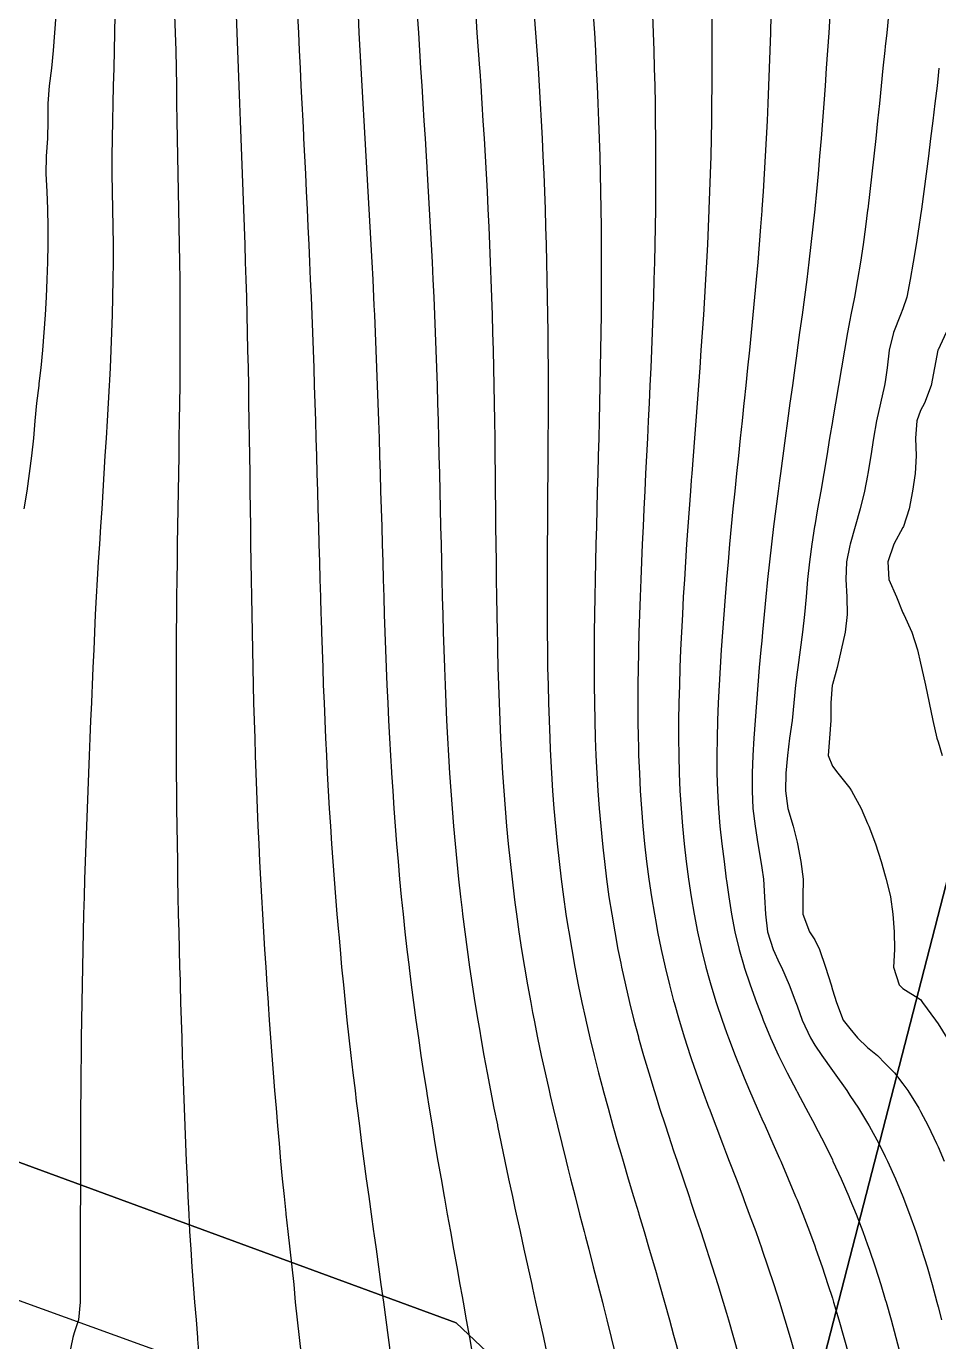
# Model space of a CAD drawing. Extents: x 771911 to 772814, y 1416488 to 1417835.
# Drawn here: x 772451.7 to 772503.5, y 1417214 to 1417288.6 of the extents above; entities that cross this region are included whole.
import ezdxf

# ---------------------------------------------------------------- set-up
doc = ezdxf.new("R2010")
doc.units = 0
doc.header["$MEASUREMENT"] = 0
for name, color, linetype in [('742.5', 1, 'CONTINUOUS'), ('743', 1, 'CONTINUOUS'), ('743.5', 1, 'CONTINUOUS'), ('744', 1, 'CONTINUOUS'), ('744.5', 1, 'CONTINUOUS'), ('745', 1, 'CONTINUOUS'), ('745.5', 1, 'CONTINUOUS'), ('746', 1, 'CONTINUOUS'), ('746.5', 1, 'CONTINUOUS'), ('747', 1, 'CONTINUOUS'), ('747.5', 1, 'CONTINUOUS'), ('748', 1, 'CONTINUOUS'), ('748.5', 1, 'CONTINUOUS'), ('749', 1, 'CONTINUOUS'), ('749.5', 1, 'CONTINUOUS'), ('750', 1, 'CONTINUOUS'), ('750.5', 1, 'CONTINUOUS'), ('SyNo_Boundary', 1, 'CONTINUOUS')]:
    doc.layers.add(name, color=color, linetype=linetype)

msp = doc.modelspace()

# ---------------------------------------------------------------- linework, layer by layer
at = {"layer": '742.5', "color": 0, "linetype": 'Continuous'}
msp.add_polyline3d([(772503.883, 1417271.206, 742.5), (772503.434, 1417270.224, 742.5), (772503.425, 1417270.206, 742.5), (772503.219, 1417269.206, 742.5), (772503.039, 1417268.206, 742.5), (772502.667, 1417267.206, 742.5), (772502.434, 1417266.778, 742.5), (772502.217, 1417266.206, 742.5), (772502.147, 1417265.206, 742.5), (772502.188, 1417264.206, 742.5), (772502.127, 1417263.206, 742.5), (772501.988, 1417262.206, 742.5), (772501.794, 1417261.206, 742.5), (772501.463, 1417260.206, 742.5), (772501.434, 1417260.142, 742.5), (772500.916, 1417259.206, 742.5), (772500.573, 1417258.206, 742.5), (772500.631, 1417257.206, 742.5), (772501.068, 1417256.206, 742.5), (772501.434, 1417255.31, 742.5), (772501.485, 1417255.206, 742.5), (772501.935, 1417254.206, 742.5), (772502.261, 1417253.206, 742.5), (772502.434, 1417252.453, 742.5), (772502.492, 1417252.206, 742.5), (772502.713, 1417251.206, 742.5), (772502.93, 1417250.206, 742.5), (772503.138, 1417249.206, 742.5), (772503.37, 1417248.206, 742.5), (772503.434, 1417247.992, 742.5), (772503.67, 1417247.206, 742.5)], dxfattribs=at)
at = {"layer": '743', "color": 0, "linetype": 'Continuous'}
msp.add_polyline3d([(772503.478, 1417286.206, 743), (772503.434, 1417285.78, 743), (772503.372, 1417285.206, 743), (772503.251, 1417284.206, 743), (772503.13, 1417283.206, 743), (772503.009, 1417282.206, 743), (772502.887, 1417281.206, 743), (772502.761, 1417280.206, 743), (772502.629, 1417279.206, 743), (772502.488, 1417278.206, 743), (772502.434, 1417277.846, 743), (772502.338, 1417277.206, 743), (772502.181, 1417276.206, 743), (772502.017, 1417275.206, 743), (772501.856, 1417274.206, 743), (772501.664, 1417273.206, 743), (772501.434, 1417272.559, 743), (772501.307, 1417272.206, 743), (772500.907, 1417271.206, 743), (772500.666, 1417270.206, 743), (772500.548, 1417269.206, 743), (772500.434, 1417268.414, 743), (772500.4, 1417268.206, 743), (772500.163, 1417267.206, 743), (772499.943, 1417266.206, 743), (772499.773, 1417265.206, 743), (772499.621, 1417264.206, 743), (772499.455, 1417263.206, 743), (772499.434, 1417263.098, 743), (772499.259, 1417262.206, 743), (772499.015, 1417261.206, 743), (772498.722, 1417260.206, 743), (772498.449, 1417259.206, 743), (772498.434, 1417259.133, 743), (772498.245, 1417258.206, 743), (772498.196, 1417257.206, 743), (772498.257, 1417256.206, 743), (772498.278, 1417255.206, 743), (772498.167, 1417254.206, 743), (772497.933, 1417253.206, 743), (772497.708, 1417252.206, 743), (772497.434, 1417251.249, 743), (772497.424, 1417251.206, 743), (772497.35, 1417250.206, 743), (772497.345, 1417249.206, 743), (772497.282, 1417248.206, 743), (772497.205, 1417247.206, 743), (772497.434, 1417246.607, 743), (772497.754, 1417246.206, 743), (772498.434, 1417245.352, 743), (772498.53, 1417245.206, 743), (772499.068, 1417244.206, 743), (772499.434, 1417243.364, 743), (772499.501, 1417243.206, 743), (772499.886, 1417242.206, 743), (772500.205, 1417241.206, 743), (772500.434, 1417240.387, 743), (772500.488, 1417240.206, 743), (772500.725, 1417239.206, 743), (772500.859, 1417238.206, 743), (772500.945, 1417237.206, 743), (772500.953, 1417236.206, 743), (772500.911, 1417235.206, 743), (772501.22, 1417234.206, 743), (772501.434, 1417234, 743), (772502.434, 1417233.382, 743), (772502.555, 1417233.206, 743), (772503.278, 1417232.206, 743), (772503.434, 1417232.001, 743), (772503.933, 1417231.206, 743)], dxfattribs=at)
at = {"layer": '743.5', "color": 0, "linetype": 'Continuous'}
msp.add_polyline3d([(772500.628, 1417289.206, 743.5), (772500.516, 1417288.206, 743.5), (772500.434, 1417287.433, 743.5), (772500.409, 1417287.206, 743.5), (772500.306, 1417286.206, 743.5), (772500.204, 1417285.206, 743.5), (772500.103, 1417284.206, 743.5), (772500.001, 1417283.206, 743.5), (772499.898, 1417282.206, 743.5), (772499.791, 1417281.206, 743.5), (772499.679, 1417280.206, 743.5), (772499.563, 1417279.206, 743.5), (772499.441, 1417278.206, 743.5), (772499.434, 1417278.152, 743.5), (772499.312, 1417277.206, 743.5), (772499.175, 1417276.206, 743.5), (772499.029, 1417275.206, 743.5), (772498.87, 1417274.206, 743.5), (772498.689, 1417273.206, 743.5), (772498.492, 1417272.206, 743.5), (772498.434, 1417271.91, 743.5), (772498.299, 1417271.206, 743.5), (772498.118, 1417270.206, 743.5), (772497.947, 1417269.206, 743.5), (772497.778, 1417268.206, 743.5), (772497.609, 1417267.206, 743.5), (772497.443, 1417266.206, 743.5), (772497.434, 1417266.15, 743.5), (772497.279, 1417265.206, 743.5), (772497.116, 1417264.206, 743.5), (772496.95, 1417263.206, 743.5), (772496.776, 1417262.206, 743.5), (772496.597, 1417261.206, 743.5), (772496.434, 1417260.268, 743.5), (772496.423, 1417260.206, 743.5), (772496.263, 1417259.206, 743.5), (772496.129, 1417258.206, 743.5), (772496.03, 1417257.206, 743.5), (772495.948, 1417256.206, 743.5), (772495.858, 1417255.206, 743.5), (772495.744, 1417254.206, 743.5), (772495.609, 1417253.206, 743.5), (772495.468, 1417252.206, 743.5), (772495.434, 1417251.933, 743.5), (772495.344, 1417251.206, 743.5), (772495.248, 1417250.206, 743.5), (772495.146, 1417249.206, 743.5), (772495.011, 1417248.206, 743.5), (772494.886, 1417247.206, 743.5), (772494.799, 1417246.206, 743.5), (772494.77, 1417245.206, 743.5), (772494.906, 1417244.206, 743.5), (772495.219, 1417243.206, 743.5), (772495.434, 1417242.292, 743.5), (772495.458, 1417242.206, 743.5), (772495.638, 1417241.206, 743.5), (772495.778, 1417240.206, 743.5), (772495.768, 1417239.206, 743.5), (772495.755, 1417238.206, 743.5), (772496.143, 1417237.206, 743.5), (772496.434, 1417236.754, 743.5), (772496.708, 1417236.206, 743.5), (772497.043, 1417235.206, 743.5), (772497.358, 1417234.206, 743.5), (772497.434, 1417233.914, 743.5), (772497.661, 1417233.206, 743.5), (772498.044, 1417232.206, 743.5), (772498.434, 1417231.723, 743.5), (772498.865, 1417231.206, 743.5), (772499.434, 1417230.657, 743.5), (772499.993, 1417230.206, 743.5), (772500.434, 1417229.751, 743.5), (772500.957, 1417229.206, 743.5), (772501.434, 1417228.584, 743.5), (772501.708, 1417228.206, 743.5), (772502.333, 1417227.206, 743.5), (772502.434, 1417227.025, 743.5), (772502.873, 1417226.206, 743.5), (772503.349, 1417225.206, 743.5), (772503.434, 1417225.013, 743.5), (772503.775, 1417224.206, 743.5)], dxfattribs=at)
at = {"layer": '744', "color": 0, "linetype": 'Continuous'}
msp.add_polyline3d([(772497.296, 1417289.206, 744), (772497.227, 1417288.206, 744), (772497.159, 1417287.206, 744), (772497.089, 1417286.206, 744), (772497.018, 1417285.206, 744), (772496.945, 1417284.206, 744), (772496.869, 1417283.206, 744), (772496.791, 1417282.206, 744), (772496.709, 1417281.206, 744), (772496.622, 1417280.206, 744), (772496.53, 1417279.206, 744), (772496.434, 1417278.214, 744), (772496.433, 1417278.206, 744), (772496.329, 1417277.206, 744), (772496.219, 1417276.206, 744), (772496.102, 1417275.206, 744), (772495.978, 1417274.206, 744), (772495.847, 1417273.206, 744), (772495.713, 1417272.206, 744), (772495.576, 1417271.206, 744), (772495.439, 1417270.206, 744), (772495.434, 1417270.166, 744), (772495.302, 1417269.206, 744), (772495.165, 1417268.206, 744), (772495.029, 1417267.206, 744), (772494.893, 1417266.206, 744), (772494.758, 1417265.206, 744), (772494.622, 1417264.206, 744), (772494.487, 1417263.206, 744), (772494.434, 1417262.814, 744), (772494.352, 1417262.206, 744), (772494.22, 1417261.206, 744), (772494.093, 1417260.206, 744), (772493.974, 1417259.206, 744), (772493.865, 1417258.206, 744), (772493.764, 1417257.206, 744), (772493.669, 1417256.206, 744), (772493.575, 1417255.206, 744), (772493.48, 1417254.206, 744), (772493.434, 1417253.722, 744), (772493.385, 1417253.206, 744), (772493.292, 1417252.206, 744), (772493.205, 1417251.206, 744), (772493.124, 1417250.206, 744), (772493.049, 1417249.206, 744), (772492.981, 1417248.206, 744), (772492.924, 1417247.206, 744), (772492.887, 1417246.206, 744), (772492.88, 1417245.206, 744), (772492.931, 1417244.206, 744), (772493.053, 1417243.206, 744), (772493.213, 1417242.206, 744), (772493.385, 1417241.206, 744), (772493.434, 1417240.839, 744), (772493.52, 1417240.206, 744), (772493.588, 1417239.206, 744), (772493.637, 1417238.206, 744), (772493.765, 1417237.206, 744), (772494.086, 1417236.206, 744), (772494.434, 1417235.425, 744), (772494.552, 1417235.206, 744), (772494.984, 1417234.206, 744), (772495.362, 1417233.206, 744), (772495.434, 1417233.022, 744), (772495.729, 1417232.206, 744), (772496.192, 1417231.206, 744), (772496.434, 1417230.789, 744), (772496.829, 1417230.206, 744), (772497.434, 1417229.34, 744), (772497.543, 1417229.206, 744), (772498.255, 1417228.206, 744), (772498.434, 1417227.929, 744), (772498.921, 1417227.206, 744), (772499.434, 1417226.35, 744), (772499.521, 1417226.206, 744), (772500.071, 1417225.206, 744), (772500.434, 1417224.476, 744), (772500.567, 1417224.206, 744), (772501.02, 1417223.206, 744), (772501.434, 1417222.209, 744), (772501.435, 1417222.206, 744), (772501.817, 1417221.206, 744), (772502.17, 1417220.206, 744), (772502.434, 1417219.406, 744), (772502.498, 1417219.206, 744), (772502.804, 1417218.206, 744), (772503.092, 1417217.206, 744), (772503.364, 1417216.206, 744), (772503.434, 1417215.939, 744), (772503.621, 1417215.206, 744)], dxfattribs=at)
at = {"layer": '744.5', "color": 0, "linetype": 'Continuous'}
msp.add_polyline3d([(772493.943, 1417289.206, 744.5), (772493.917, 1417288.206, 744.5), (772493.886, 1417287.206, 744.5), (772493.853, 1417286.206, 744.5), (772493.815, 1417285.206, 744.5), (772493.775, 1417284.206, 744.5), (772493.73, 1417283.206, 744.5), (772493.681, 1417282.206, 744.5), (772493.628, 1417281.206, 744.5), (772493.571, 1417280.206, 744.5), (772493.508, 1417279.206, 744.5), (772493.441, 1417278.206, 744.5), (772493.434, 1417278.112, 744.5), (772493.368, 1417277.206, 744.5), (772493.29, 1417276.206, 744.5), (772493.206, 1417275.206, 744.5), (772493.119, 1417274.206, 744.5), (772493.026, 1417273.206, 744.5), (772492.931, 1417272.206, 744.5), (772492.832, 1417271.206, 744.5), (772492.731, 1417270.206, 744.5), (772492.629, 1417269.206, 744.5), (772492.526, 1417268.206, 744.5), (772492.434, 1417267.324, 744.5), (772492.421, 1417267.206, 744.5), (772492.316, 1417266.206, 744.5), (772492.211, 1417265.206, 744.5), (772492.105, 1417264.206, 744.5), (772492.001, 1417263.206, 744.5), (772491.898, 1417262.206, 744.5), (772491.798, 1417261.206, 744.5), (772491.701, 1417260.206, 744.5), (772491.608, 1417259.206, 744.5), (772491.521, 1417258.206, 744.5), (772491.437, 1417257.206, 744.5), (772491.434, 1417257.164, 744.5), (772491.356, 1417256.206, 744.5), (772491.28, 1417255.206, 744.5), (772491.206, 1417254.206, 744.5), (772491.137, 1417253.206, 744.5), (772491.073, 1417252.206, 744.5), (772491.014, 1417251.206, 744.5), (772490.964, 1417250.206, 744.5), (772490.923, 1417249.206, 744.5), (772490.893, 1417248.206, 744.5), (772490.878, 1417247.206, 744.5), (772490.883, 1417246.206, 744.5), (772490.912, 1417245.206, 744.5), (772490.969, 1417244.206, 744.5), (772491.055, 1417243.206, 744.5), (772491.165, 1417242.206, 744.5), (772491.289, 1417241.206, 744.5), (772491.421, 1417240.206, 744.5), (772491.434, 1417240.121, 744.5), (772491.56, 1417239.206, 744.5), (772491.712, 1417238.206, 744.5), (772491.899, 1417237.206, 744.5), (772492.143, 1417236.206, 744.5), (772492.434, 1417235.235, 744.5), (772492.442, 1417235.206, 744.5), (772492.776, 1417234.206, 744.5), (772493.135, 1417233.206, 744.5), (772493.434, 1417232.424, 744.5), (772493.517, 1417232.206, 744.5), (772493.926, 1417231.206, 744.5), (772494.377, 1417230.206, 744.5), (772494.434, 1417230.087, 744.5), (772494.871, 1417229.206, 744.5), (772495.394, 1417228.206, 744.5), (772495.434, 1417228.129, 744.5), (772495.934, 1417227.206, 744.5), (772496.434, 1417226.262, 744.5), (772496.464, 1417226.206, 744.5), (772496.982, 1417225.206, 744.5), (772497.434, 1417224.283, 744.5), (772497.471, 1417224.206, 744.5), (772497.937, 1417223.206, 744.5), (772498.371, 1417222.206, 744.5), (772498.434, 1417222.054, 744.5), (772498.78, 1417221.206, 744.5), (772499.163, 1417220.206, 744.5), (772499.434, 1417219.455, 744.5), (772499.522, 1417219.206, 744.5), (772499.86, 1417218.206, 744.5), (772500.179, 1417217.206, 744.5), (772500.434, 1417216.364, 744.5), (772500.481, 1417216.206, 744.5), (772500.765, 1417215.206, 744.5), (772501.037, 1417214.206, 744.5), (772501.297, 1417213.206, 744.5)], dxfattribs=at)
at = {"layer": '745', "color": 0, "linetype": 'Continuous'}
msp.add_polyline3d([(772490.591, 1417289.206, 745), (772490.6, 1417288.206, 745), (772490.603, 1417287.206, 745), (772490.603, 1417286.206, 745), (772490.598, 1417285.206, 745), (772490.589, 1417284.206, 745), (772490.575, 1417283.206, 745), (772490.556, 1417282.206, 745), (772490.533, 1417281.206, 745), (772490.506, 1417280.206, 745), (772490.473, 1417279.206, 745), (772490.437, 1417278.206, 745), (772490.434, 1417278.137, 745), (772490.394, 1417277.206, 745), (772490.348, 1417276.206, 745), (772490.297, 1417275.206, 745), (772490.241, 1417274.206, 745), (772490.182, 1417273.206, 745), (772490.119, 1417272.206, 745), (772490.053, 1417271.206, 745), (772489.984, 1417270.206, 745), (772489.913, 1417269.206, 745), (772489.84, 1417268.206, 745), (772489.765, 1417267.206, 745), (772489.69, 1417266.206, 745), (772489.614, 1417265.206, 745), (772489.538, 1417264.206, 745), (772489.462, 1417263.206, 745), (772489.434, 1417262.827, 745), (772489.387, 1417262.206, 745), (772489.313, 1417261.206, 745), (772489.241, 1417260.206, 745), (772489.171, 1417259.206, 745), (772489.105, 1417258.206, 745), (772489.042, 1417257.206, 745), (772488.982, 1417256.206, 745), (772488.927, 1417255.206, 745), (772488.876, 1417254.206, 745), (772488.83, 1417253.206, 745), (772488.79, 1417252.206, 745), (772488.757, 1417251.206, 745), (772488.732, 1417250.206, 745), (772488.717, 1417249.206, 745), (772488.714, 1417248.206, 745), (772488.724, 1417247.206, 745), (772488.749, 1417246.206, 745), (772488.792, 1417245.206, 745), (772488.853, 1417244.206, 745), (772488.933, 1417243.206, 745), (772489.032, 1417242.206, 745), (772489.148, 1417241.206, 745), (772489.282, 1417240.206, 745), (772489.433, 1417239.206, 745), (772489.434, 1417239.205, 745), (772489.6, 1417238.206, 745), (772489.791, 1417237.206, 745), (772490.012, 1417236.206, 745), (772490.263, 1417235.206, 745), (772490.434, 1417234.598, 745), (772490.543, 1417234.206, 745), (772490.848, 1417233.206, 745), (772491.181, 1417232.206, 745), (772491.434, 1417231.493, 745), (772491.537, 1417231.206, 745), (772491.914, 1417230.206, 745), (772492.316, 1417229.206, 745), (772492.434, 1417228.922, 745), (772492.737, 1417228.206, 745), (772493.173, 1417227.206, 745), (772493.434, 1417226.613, 745), (772493.618, 1417226.206, 745), (772494.064, 1417225.206, 745), (772494.434, 1417224.364, 745), (772494.504, 1417224.206, 745), (772494.935, 1417223.206, 745), (772495.352, 1417222.206, 745), (772495.434, 1417222.002, 745), (772495.753, 1417221.206, 745), (772496.137, 1417220.206, 745), (772496.434, 1417219.398, 745), (772496.504, 1417219.206, 745), (772496.853, 1417218.206, 745), (772497.186, 1417217.206, 745), (772497.434, 1417216.429, 745), (772497.504, 1417216.206, 745), (772497.806, 1417215.206, 745), (772498.095, 1417214.206, 745), (772498.373, 1417213.206, 745)], dxfattribs=at)
at = {"layer": '745.5', "color": 0, "linetype": 'Continuous'}
msp.add_polyline3d([(772487.24, 1417289.206, 745.5), (772487.276, 1417288.206, 745.5), (772487.308, 1417287.206, 745.5), (772487.336, 1417286.206, 745.5), (772487.36, 1417285.206, 745.5), (772487.379, 1417284.206, 745.5), (772487.393, 1417283.206, 745.5), (772487.403, 1417282.206, 745.5), (772487.408, 1417281.206, 745.5), (772487.409, 1417280.206, 745.5), (772487.405, 1417279.206, 745.5), (772487.396, 1417278.206, 745.5), (772487.383, 1417277.206, 745.5), (772487.366, 1417276.206, 745.5), (772487.344, 1417275.206, 745.5), (772487.318, 1417274.206, 745.5), (772487.288, 1417273.206, 745.5), (772487.254, 1417272.206, 745.5), (772487.217, 1417271.206, 745.5), (772487.178, 1417270.206, 745.5), (772487.135, 1417269.206, 745.5), (772487.09, 1417268.206, 745.5), (772487.043, 1417267.206, 745.5), (772486.995, 1417266.206, 745.5), (772486.945, 1417265.206, 745.5), (772486.895, 1417264.206, 745.5), (772486.844, 1417263.206, 745.5), (772486.794, 1417262.206, 745.5), (772486.745, 1417261.206, 745.5), (772486.697, 1417260.206, 745.5), (772486.65, 1417259.206, 745.5), (772486.606, 1417258.206, 745.5), (772486.565, 1417257.206, 745.5), (772486.527, 1417256.206, 745.5), (772486.493, 1417255.206, 745.5), (772486.463, 1417254.206, 745.5), (772486.438, 1417253.206, 745.5), (772486.434, 1417252.972, 745.5), (772486.419, 1417252.206, 745.5), (772486.407, 1417251.206, 745.5), (772486.402, 1417250.206, 745.5), (772486.407, 1417249.206, 745.5), (772486.422, 1417248.206, 745.5), (772486.434, 1417247.772, 745.5), (772486.448, 1417247.206, 745.5), (772486.487, 1417246.206, 745.5), (772486.539, 1417245.206, 745.5), (772486.605, 1417244.206, 745.5), (772486.686, 1417243.206, 745.5), (772486.783, 1417242.206, 745.5), (772486.897, 1417241.206, 745.5), (772487.026, 1417240.206, 745.5), (772487.173, 1417239.206, 745.5), (772487.339, 1417238.206, 745.5), (772487.434, 1417237.694, 745.5), (772487.522, 1417237.206, 745.5), (772487.723, 1417236.206, 745.5), (772487.946, 1417235.206, 745.5), (772488.192, 1417234.206, 745.5), (772488.434, 1417233.307, 745.5), (772488.461, 1417233.206, 745.5), (772488.745, 1417232.206, 745.5), (772489.051, 1417231.206, 745.5), (772489.376, 1417230.206, 745.5), (772489.434, 1417230.036, 745.5), (772489.716, 1417229.206, 745.5), (772490.071, 1417228.206, 745.5), (772490.434, 1417227.225, 745.5), (772490.441, 1417227.206, 745.5), (772490.817, 1417226.206, 745.5), (772491.2, 1417225.206, 745.5), (772491.434, 1417224.597, 745.5), (772491.586, 1417224.206, 745.5), (772491.97, 1417223.206, 745.5), (772492.35, 1417222.206, 745.5), (772492.434, 1417221.98, 745.5), (772492.722, 1417221.206, 745.5), (772493.086, 1417220.206, 745.5), (772493.434, 1417219.224, 745.5), (772493.44, 1417219.206, 745.5), (772493.781, 1417218.206, 745.5), (772494.112, 1417217.206, 745.5), (772494.431, 1417216.206, 745.5), (772494.434, 1417216.199, 745.5), (772494.737, 1417215.206, 745.5), (772495.033, 1417214.206, 745.5), (772495.318, 1417213.206, 745.5)], dxfattribs=at)
at = {"layer": '746', "color": 0, "linetype": 'Continuous'}
msp.add_polyline3d([(772483.871, 1417289.206, 746), (772483.935, 1417288.206, 746), (772483.994, 1417287.206, 746), (772484.046, 1417286.206, 746), (772484.094, 1417285.206, 746), (772484.138, 1417284.206, 746), (772484.176, 1417283.206, 746), (772484.21, 1417282.206, 746), (772484.24, 1417281.206, 746), (772484.265, 1417280.206, 746), (772484.286, 1417279.206, 746), (772484.302, 1417278.206, 746), (772484.315, 1417277.206, 746), (772484.323, 1417276.206, 746), (772484.327, 1417275.206, 746), (772484.327, 1417274.206, 746), (772484.323, 1417273.206, 746), (772484.315, 1417272.206, 746), (772484.304, 1417271.206, 746), (772484.29, 1417270.206, 746), (772484.274, 1417269.206, 746), (772484.254, 1417268.206, 746), (772484.232, 1417267.206, 746), (772484.208, 1417266.206, 746), (772484.183, 1417265.206, 746), (772484.157, 1417264.206, 746), (772484.129, 1417263.206, 746), (772484.102, 1417262.206, 746), (772484.075, 1417261.206, 746), (772484.048, 1417260.206, 746), (772484.023, 1417259.206, 746), (772483.999, 1417258.206, 746), (772483.978, 1417257.206, 746), (772483.959, 1417256.206, 746), (772483.944, 1417255.206, 746), (772483.932, 1417254.206, 746), (772483.926, 1417253.206, 746), (772483.925, 1417252.206, 746), (772483.93, 1417251.206, 746), (772483.942, 1417250.206, 746), (772483.961, 1417249.206, 746), (772483.99, 1417248.206, 746), (772484.028, 1417247.206, 746), (772484.077, 1417246.206, 746), (772484.137, 1417245.206, 746), (772484.209, 1417244.206, 746), (772484.294, 1417243.206, 746), (772484.393, 1417242.206, 746), (772484.434, 1417241.843, 746), (772484.503, 1417241.206, 746), (772484.627, 1417240.206, 746), (772484.765, 1417239.206, 746), (772484.919, 1417238.206, 746), (772485.089, 1417237.206, 746), (772485.276, 1417236.206, 746), (772485.434, 1417235.433, 746), (772485.479, 1417235.206, 746), (772485.695, 1417234.206, 746), (772485.929, 1417233.206, 746), (772486.18, 1417232.206, 746), (772486.434, 1417231.256, 746), (772486.447, 1417231.206, 746), (772486.725, 1417230.206, 746), (772487.018, 1417229.206, 746), (772487.324, 1417228.206, 746), (772487.434, 1417227.858, 746), (772487.639, 1417227.206, 746), (772487.963, 1417226.206, 746), (772488.295, 1417225.206, 746), (772488.434, 1417224.791, 746), (772488.63, 1417224.206, 746), (772488.968, 1417223.206, 746), (772489.306, 1417222.206, 746), (772489.434, 1417221.826, 746), (772489.642, 1417221.206, 746), (772489.974, 1417220.206, 746), (772490.303, 1417219.206, 746), (772490.434, 1417218.799, 746), (772490.624, 1417218.206, 746), (772490.938, 1417217.206, 746), (772491.245, 1417216.206, 746), (772491.434, 1417215.577, 746), (772491.544, 1417215.206, 746), (772491.833, 1417214.206, 746), (772492.115, 1417213.206, 746)], dxfattribs=at)
at = {"layer": '746.5', "color": 0, "linetype": 'Continuous'}
msp.add_polyline3d([(772480.524, 1417289.206, 746.5), (772480.6, 1417288.206, 746.5), (772480.672, 1417287.206, 746.5), (772480.74, 1417286.206, 746.5), (772480.804, 1417285.206, 746.5), (772480.863, 1417284.206, 746.5), (772480.919, 1417283.206, 746.5), (772480.97, 1417282.206, 746.5), (772481.019, 1417281.206, 746.5), (772481.063, 1417280.206, 746.5), (772481.103, 1417279.206, 746.5), (772481.14, 1417278.206, 746.5), (772481.173, 1417277.206, 746.5), (772481.202, 1417276.206, 746.5), (772481.227, 1417275.206, 746.5), (772481.249, 1417274.206, 746.5), (772481.267, 1417273.206, 746.5), (772481.282, 1417272.206, 746.5), (772481.293, 1417271.206, 746.5), (772481.302, 1417270.206, 746.5), (772481.307, 1417269.206, 746.5), (772481.31, 1417268.206, 746.5), (772481.31, 1417267.206, 746.5), (772481.308, 1417266.206, 746.5), (772481.304, 1417265.206, 746.5), (772481.299, 1417264.206, 746.5), (772481.293, 1417263.206, 746.5), (772481.286, 1417262.206, 746.5), (772481.279, 1417261.206, 746.5), (772481.272, 1417260.206, 746.5), (772481.266, 1417259.206, 746.5), (772481.261, 1417258.206, 746.5), (772481.258, 1417257.206, 746.5), (772481.257, 1417256.206, 746.5), (772481.259, 1417255.206, 746.5), (772481.264, 1417254.206, 746.5), (772481.273, 1417253.206, 746.5), (772481.287, 1417252.206, 746.5), (772481.307, 1417251.206, 746.5), (772481.332, 1417250.206, 746.5), (772481.364, 1417249.206, 746.5), (772481.404, 1417248.206, 746.5), (772481.434, 1417247.581, 746.5), (772481.451, 1417247.206, 746.5), (772481.506, 1417246.206, 746.5), (772481.571, 1417245.206, 746.5), (772481.645, 1417244.206, 746.5), (772481.729, 1417243.206, 746.5), (772481.825, 1417242.206, 746.5), (772481.931, 1417241.206, 746.5), (772482.05, 1417240.206, 746.5), (772482.182, 1417239.206, 746.5), (772482.326, 1417238.206, 746.5), (772482.434, 1417237.522, 746.5), (772482.482, 1417237.206, 746.5), (772482.649, 1417236.206, 746.5), (772482.829, 1417235.206, 746.5), (772483.023, 1417234.206, 746.5), (772483.231, 1417233.206, 746.5), (772483.434, 1417232.287, 746.5), (772483.451, 1417232.206, 746.5), (772483.68, 1417231.206, 746.5), (772483.922, 1417230.206, 746.5), (772484.176, 1417229.206, 746.5), (772484.434, 1417228.234, 746.5), (772484.441, 1417228.206, 746.5), (772484.711, 1417227.206, 746.5), (772484.99, 1417226.206, 746.5), (772485.276, 1417225.206, 746.5), (772485.434, 1417224.667, 746.5), (772485.568, 1417224.206, 746.5), (772485.861, 1417223.206, 746.5), (772486.158, 1417222.206, 746.5), (772486.434, 1417221.283, 746.5), (772486.456, 1417221.206, 746.5), (772486.752, 1417220.206, 746.5), (772487.047, 1417219.206, 746.5), (772487.341, 1417218.206, 746.5), (772487.434, 1417217.886, 746.5), (772487.629, 1417217.206, 746.5), (772487.913, 1417216.206, 746.5), (772488.193, 1417215.206, 746.5), (772488.434, 1417214.338, 746.5), (772488.47, 1417214.206, 746.5), (772488.737, 1417213.206, 746.5)], dxfattribs=at)
at = {"layer": '747', "color": 0, "linetype": 'Continuous'}
msp.add_polyline3d([(772477.205, 1417289.206, 747), (772477.278, 1417288.206, 747), (772477.35, 1417287.206, 747), (772477.421, 1417286.206, 747), (772477.434, 1417286.022, 747), (772477.489, 1417285.206, 747), (772477.555, 1417284.206, 747), (772477.619, 1417283.206, 747), (772477.68, 1417282.206, 747), (772477.739, 1417281.206, 747), (772477.795, 1417280.206, 747), (772477.849, 1417279.206, 747), (772477.899, 1417278.206, 747), (772477.946, 1417277.206, 747), (772477.991, 1417276.206, 747), (772478.032, 1417275.206, 747), (772478.07, 1417274.206, 747), (772478.105, 1417273.206, 747), (772478.137, 1417272.206, 747), (772478.166, 1417271.206, 747), (772478.192, 1417270.206, 747), (772478.215, 1417269.206, 747), (772478.235, 1417268.206, 747), (772478.253, 1417267.206, 747), (772478.27, 1417266.206, 747), (772478.284, 1417265.206, 747), (772478.296, 1417264.206, 747), (772478.308, 1417263.206, 747), (772478.318, 1417262.206, 747), (772478.329, 1417261.206, 747), (772478.338, 1417260.206, 747), (772478.349, 1417259.206, 747), (772478.36, 1417258.206, 747), (772478.372, 1417257.206, 747), (772478.386, 1417256.206, 747), (772478.403, 1417255.206, 747), (772478.422, 1417254.206, 747), (772478.434, 1417253.674, 747), (772478.444, 1417253.206, 747), (772478.47, 1417252.206, 747), (772478.5, 1417251.206, 747), (772478.535, 1417250.206, 747), (772478.575, 1417249.206, 747), (772478.621, 1417248.206, 747), (772478.674, 1417247.206, 747), (772478.734, 1417246.206, 747), (772478.801, 1417245.206, 747), (772478.877, 1417244.206, 747), (772478.961, 1417243.206, 747), (772479.054, 1417242.206, 747), (772479.156, 1417241.206, 747), (772479.268, 1417240.206, 747), (772479.391, 1417239.206, 747), (772479.434, 1417238.881, 747), (772479.521, 1417238.206, 747), (772479.66, 1417237.206, 747), (772479.81, 1417236.206, 747), (772479.971, 1417235.206, 747), (772480.142, 1417234.206, 747), (772480.325, 1417233.206, 747), (772480.434, 1417232.639, 747), (772480.516, 1417232.206, 747), (772480.714, 1417231.206, 747), (772480.922, 1417230.206, 747), (772481.14, 1417229.206, 747), (772481.368, 1417228.206, 747), (772481.434, 1417227.923, 747), (772481.599, 1417227.206, 747), (772481.837, 1417226.206, 747), (772482.082, 1417225.206, 747), (772482.333, 1417224.206, 747), (772482.434, 1417223.808, 747), (772482.585, 1417223.206, 747), (772482.84, 1417222.206, 747), (772483.099, 1417221.206, 747), (772483.359, 1417220.206, 747), (772483.434, 1417219.919, 747), (772483.617, 1417219.206, 747), (772483.875, 1417218.206, 747), (772484.133, 1417217.206, 747), (772484.39, 1417216.206, 747), (772484.434, 1417216.033, 747), (772484.641, 1417215.206, 747), (772484.891, 1417214.206, 747), (772485.138, 1417213.206, 747)], dxfattribs=at)
at = {"layer": '747.5', "color": 0, "linetype": 'Continuous'}
msp.add_polyline3d([(772473.894, 1417289.206, 747.5), (772473.955, 1417288.206, 747.5), (772474.016, 1417287.206, 747.5), (772474.08, 1417286.206, 747.5), (772474.144, 1417285.206, 747.5), (772474.208, 1417284.206, 747.5), (772474.271, 1417283.206, 747.5), (772474.334, 1417282.206, 747.5), (772474.396, 1417281.206, 747.5), (772474.434, 1417280.594, 747.5), (772474.457, 1417280.206, 747.5), (772474.516, 1417279.206, 747.5), (772474.573, 1417278.206, 747.5), (772474.627, 1417277.206, 747.5), (772474.68, 1417276.206, 747.5), (772474.73, 1417275.206, 747.5), (772474.778, 1417274.206, 747.5), (772474.823, 1417273.206, 747.5), (772474.865, 1417272.206, 747.5), (772474.905, 1417271.206, 747.5), (772474.943, 1417270.206, 747.5), (772474.978, 1417269.206, 747.5), (772475.011, 1417268.206, 747.5), (772475.042, 1417267.206, 747.5), (772475.07, 1417266.206, 747.5), (772475.097, 1417265.206, 747.5), (772475.123, 1417264.206, 747.5), (772475.147, 1417263.206, 747.5), (772475.17, 1417262.206, 747.5), (772475.193, 1417261.206, 747.5), (772475.215, 1417260.206, 747.5), (772475.238, 1417259.206, 747.5), (772475.261, 1417258.206, 747.5), (772475.285, 1417257.206, 747.5), (772475.31, 1417256.206, 747.5), (772475.337, 1417255.206, 747.5), (772475.366, 1417254.206, 747.5), (772475.398, 1417253.206, 747.5), (772475.433, 1417252.206, 747.5), (772475.434, 1417252.196, 747.5), (772475.471, 1417251.206, 747.5), (772475.512, 1417250.206, 747.5), (772475.558, 1417249.206, 747.5), (772475.609, 1417248.206, 747.5), (772475.665, 1417247.206, 747.5), (772475.726, 1417246.206, 747.5), (772475.793, 1417245.206, 747.5), (772475.867, 1417244.206, 747.5), (772475.948, 1417243.206, 747.5), (772476.036, 1417242.206, 747.5), (772476.13, 1417241.206, 747.5), (772476.233, 1417240.206, 747.5), (772476.344, 1417239.206, 747.5), (772476.434, 1417238.449, 747.5), (772476.462, 1417238.206, 747.5), (772476.585, 1417237.206, 747.5), (772476.716, 1417236.206, 747.5), (772476.856, 1417235.206, 747.5), (772477.004, 1417234.206, 747.5), (772477.161, 1417233.206, 747.5), (772477.325, 1417232.206, 747.5), (772477.434, 1417231.576, 747.5), (772477.496, 1417231.206, 747.5), (772477.672, 1417230.206, 747.5), (772477.855, 1417229.206, 747.5), (772478.044, 1417228.206, 747.5), (772478.241, 1417227.206, 747.5), (772478.434, 1417226.258, 747.5), (772478.444, 1417226.206, 747.5), (772478.647, 1417225.206, 747.5), (772478.856, 1417224.206, 747.5), (772479.069, 1417223.206, 747.5), (772479.286, 1417222.206, 747.5), (772479.434, 1417221.535, 747.5), (772479.505, 1417221.206, 747.5), (772479.723, 1417220.206, 747.5), (772479.943, 1417219.206, 747.5), (772480.164, 1417218.206, 747.5), (772480.387, 1417217.206, 747.5), (772480.434, 1417216.995, 747.5), (772480.606, 1417216.206, 747.5), (772480.824, 1417215.206, 747.5), (772481.042, 1417214.206, 747.5), (772481.26, 1417213.206, 747.5)], dxfattribs=at)
at = {"layer": '748', "color": 0, "linetype": 'Continuous'}
msp.add_polyline3d([(772470.532, 1417289.206, 748), (772470.584, 1417288.206, 748), (772470.637, 1417287.206, 748), (772470.693, 1417286.206, 748), (772470.749, 1417285.206, 748), (772470.807, 1417284.206, 748), (772470.865, 1417283.206, 748), (772470.923, 1417282.206, 748), (772470.982, 1417281.206, 748), (772471.04, 1417280.206, 748), (772471.097, 1417279.206, 748), (772471.153, 1417278.206, 748), (772471.209, 1417277.206, 748), (772471.262, 1417276.206, 748), (772471.314, 1417275.206, 748), (772471.364, 1417274.206, 748), (772471.412, 1417273.206, 748), (772471.434, 1417272.748, 748), (772471.458, 1417272.206, 748), (772471.502, 1417271.206, 748), (772471.544, 1417270.206, 748), (772471.584, 1417269.206, 748), (772471.621, 1417268.206, 748), (772471.657, 1417267.206, 748), (772471.691, 1417266.206, 748), (772471.724, 1417265.206, 748), (772471.756, 1417264.206, 748), (772471.786, 1417263.206, 748), (772471.815, 1417262.206, 748), (772471.844, 1417261.206, 748), (772471.873, 1417260.206, 748), (772471.902, 1417259.206, 748), (772471.931, 1417258.206, 748), (772471.961, 1417257.206, 748), (772471.991, 1417256.206, 748), (772472.023, 1417255.206, 748), (772472.057, 1417254.206, 748), (772472.094, 1417253.206, 748), (772472.132, 1417252.206, 748), (772472.173, 1417251.206, 748), (772472.218, 1417250.206, 748), (772472.265, 1417249.206, 748), (772472.317, 1417248.206, 748), (772472.373, 1417247.206, 748), (772472.434, 1417246.261, 748), (772472.437, 1417246.206, 748), (772472.497, 1417245.206, 748), (772472.565, 1417244.206, 748), (772472.638, 1417243.206, 748), (772472.716, 1417242.206, 748), (772472.8, 1417241.206, 748), (772472.89, 1417240.206, 748), (772472.986, 1417239.206, 748), (772473.087, 1417238.206, 748), (772473.195, 1417237.206, 748), (772473.309, 1417236.206, 748), (772473.428, 1417235.206, 748), (772473.434, 1417235.163, 748), (772473.551, 1417234.206, 748), (772473.679, 1417233.206, 748), (772473.813, 1417232.206, 748), (772473.954, 1417231.206, 748), (772474.099, 1417230.206, 748), (772474.251, 1417229.206, 748), (772474.408, 1417228.206, 748), (772474.434, 1417228.043, 748), (772474.565, 1417227.206, 748), (772474.728, 1417226.206, 748), (772474.894, 1417225.206, 748), (772475.064, 1417224.206, 748), (772475.239, 1417223.206, 748), (772475.416, 1417222.206, 748), (772475.434, 1417222.108, 748), (772475.592, 1417221.206, 748), (772475.769, 1417220.206, 748), (772475.949, 1417219.206, 748), (772476.13, 1417218.206, 748), (772476.311, 1417217.206, 748), (772476.434, 1417216.531, 748), (772476.492, 1417216.206, 748), (772476.671, 1417215.206, 748), (772476.849, 1417214.206, 748), (772477.027, 1417213.206, 748)], dxfattribs=at)
at = {"layer": '748.5', "color": 0, "linetype": 'Continuous'}
msp.add_polyline3d([(772467.107, 1417289.206, 748.5), (772467.152, 1417288.206, 748.5), (772467.199, 1417287.206, 748.5), (772467.247, 1417286.206, 748.5), (772467.295, 1417285.206, 748.5), (772467.344, 1417284.206, 748.5), (772467.394, 1417283.206, 748.5), (772467.434, 1417282.405, 748.5), (772467.443, 1417282.206, 748.5), (772467.493, 1417281.206, 748.5), (772467.543, 1417280.206, 748.5), (772467.592, 1417279.206, 748.5), (772467.64, 1417278.206, 748.5), (772467.688, 1417277.206, 748.5), (772467.735, 1417276.206, 748.5), (772467.78, 1417275.206, 748.5), (772467.824, 1417274.206, 748.5), (772467.867, 1417273.206, 748.5), (772467.908, 1417272.206, 748.5), (772467.947, 1417271.206, 748.5), (772467.984, 1417270.206, 748.5), (772468.019, 1417269.206, 748.5), (772468.053, 1417268.206, 748.5), (772468.086, 1417267.206, 748.5), (772468.116, 1417266.206, 748.5), (772468.146, 1417265.206, 748.5), (772468.175, 1417264.206, 748.5), (772468.203, 1417263.206, 748.5), (772468.23, 1417262.206, 748.5), (772468.257, 1417261.206, 748.5), (772468.284, 1417260.206, 748.5), (772468.311, 1417259.206, 748.5), (772468.339, 1417258.206, 748.5), (772468.367, 1417257.206, 748.5), (772468.396, 1417256.206, 748.5), (772468.427, 1417255.206, 748.5), (772468.434, 1417254.989, 748.5), (772468.458, 1417254.206, 748.5), (772468.491, 1417253.206, 748.5), (772468.526, 1417252.206, 748.5), (772468.563, 1417251.206, 748.5), (772468.602, 1417250.206, 748.5), (772468.644, 1417249.206, 748.5), (772468.689, 1417248.206, 748.5), (772468.737, 1417247.206, 748.5), (772468.789, 1417246.206, 748.5), (772468.843, 1417245.206, 748.5), (772468.902, 1417244.206, 748.5), (772468.963, 1417243.206, 748.5), (772469.029, 1417242.206, 748.5), (772469.099, 1417241.206, 748.5), (772469.174, 1417240.206, 748.5), (772469.251, 1417239.206, 748.5), (772469.334, 1417238.206, 748.5), (772469.421, 1417237.206, 748.5), (772469.434, 1417237.064, 748.5), (772469.509, 1417236.206, 748.5), (772469.602, 1417235.206, 748.5), (772469.698, 1417234.206, 748.5), (772469.798, 1417233.206, 748.5), (772469.903, 1417232.206, 748.5), (772470.011, 1417231.206, 748.5), (772470.124, 1417230.206, 748.5), (772470.24, 1417229.206, 748.5), (772470.36, 1417228.206, 748.5), (772470.434, 1417227.606, 748.5), (772470.482, 1417227.206, 748.5), (772470.606, 1417226.206, 748.5), (772470.733, 1417225.206, 748.5), (772470.864, 1417224.206, 748.5), (772470.998, 1417223.206, 748.5), (772471.136, 1417222.206, 748.5), (772471.276, 1417221.206, 748.5), (772471.418, 1417220.206, 748.5), (772471.434, 1417220.094, 748.5), (772471.557, 1417219.206, 748.5), (772471.696, 1417218.206, 748.5), (772471.834, 1417217.206, 748.5), (772471.971, 1417216.206, 748.5), (772472.107, 1417215.206, 748.5), (772472.244, 1417214.206, 748.5), (772472.38, 1417213.206, 748.5)], dxfattribs=at)
at = {"layer": '749', "color": 0, "linetype": 'Continuous'}
msp.add_polyline3d([(772463.615, 1417289.206, 749), (772463.659, 1417288.206, 749), (772463.702, 1417287.206, 749), (772463.742, 1417286.206, 749), (772463.78, 1417285.206, 749), (772463.818, 1417284.206, 749), (772463.854, 1417283.206, 749), (772463.891, 1417282.206, 749), (772463.927, 1417281.206, 749), (772463.964, 1417280.206, 749), (772464, 1417279.206, 749), (772464.036, 1417278.206, 749), (772464.071, 1417277.206, 749), (772464.105, 1417276.206, 749), (772464.137, 1417275.206, 749), (772464.168, 1417274.206, 749), (772464.197, 1417273.206, 749), (772464.224, 1417272.206, 749), (772464.249, 1417271.206, 749), (772464.271, 1417270.206, 749), (772464.292, 1417269.206, 749), (772464.311, 1417268.206, 749), (772464.328, 1417267.206, 749), (772464.345, 1417266.206, 749), (772464.36, 1417265.206, 749), (772464.374, 1417264.206, 749), (772464.387, 1417263.206, 749), (772464.4, 1417262.206, 749), (772464.413, 1417261.206, 749), (772464.426, 1417260.206, 749), (772464.434, 1417259.651, 749), (772464.439, 1417259.206, 749), (772464.454, 1417258.206, 749), (772464.468, 1417257.206, 749), (772464.484, 1417256.206, 749), (772464.501, 1417255.206, 749), (772464.52, 1417254.206, 749), (772464.541, 1417253.206, 749), (772464.562, 1417252.206, 749), (772464.586, 1417251.206, 749), (772464.612, 1417250.206, 749), (772464.64, 1417249.206, 749), (772464.67, 1417248.206, 749), (772464.703, 1417247.206, 749), (772464.737, 1417246.206, 749), (772464.775, 1417245.206, 749), (772464.814, 1417244.206, 749), (772464.857, 1417243.206, 749), (772464.902, 1417242.206, 749), (772464.95, 1417241.206, 749), (772465, 1417240.206, 749), (772465.054, 1417239.206, 749), (772465.11, 1417238.206, 749), (772465.168, 1417237.206, 749), (772465.23, 1417236.206, 749), (772465.294, 1417235.206, 749), (772465.36, 1417234.206, 749), (772465.429, 1417233.206, 749), (772465.434, 1417233.141, 749), (772465.498, 1417232.206, 749), (772465.57, 1417231.206, 749), (772465.644, 1417230.206, 749), (772465.721, 1417229.206, 749), (772465.799, 1417228.206, 749), (772465.881, 1417227.206, 749), (772465.965, 1417226.206, 749), (772466.052, 1417225.206, 749), (772466.142, 1417224.206, 749), (772466.236, 1417223.206, 749), (772466.334, 1417222.206, 749), (772466.434, 1417221.255, 749), (772466.439, 1417221.206, 749), (772466.547, 1417220.206, 749), (772466.665, 1417219.206, 749), (772466.784, 1417218.206, 749), (772466.882, 1417217.206, 749), (772466.975, 1417216.206, 749), (772467.079, 1417215.206, 749), (772467.192, 1417214.206, 749), (772467.304, 1417213.206, 749)], dxfattribs=at)
at = {"layer": '749.5', "color": 0, "linetype": 'Continuous'}
msp.add_polyline3d([(772460.126, 1417289.206, 749.5), (772460.162, 1417288.206, 749.5), (772460.189, 1417287.206, 749.5), (772460.21, 1417286.206, 749.5), (772460.228, 1417285.206, 749.5), (772460.243, 1417284.206, 749.5), (772460.259, 1417283.206, 749.5), (772460.275, 1417282.206, 749.5), (772460.293, 1417281.206, 749.5), (772460.312, 1417280.206, 749.5), (772460.332, 1417279.206, 749.5), (772460.353, 1417278.206, 749.5), (772460.373, 1417277.206, 749.5), (772460.391, 1417276.206, 749.5), (772460.406, 1417275.206, 749.5), (772460.419, 1417274.206, 749.5), (772460.427, 1417273.206, 749.5), (772460.432, 1417272.206, 749.5), (772460.433, 1417271.206, 749.5), (772460.431, 1417270.206, 749.5), (772460.425, 1417269.206, 749.5), (772460.416, 1417268.206, 749.5), (772460.405, 1417267.206, 749.5), (772460.392, 1417266.206, 749.5), (772460.377, 1417265.206, 749.5), (772460.361, 1417264.206, 749.5), (772460.345, 1417263.206, 749.5), (772460.328, 1417262.206, 749.5), (772460.312, 1417261.206, 749.5), (772460.296, 1417260.206, 749.5), (772460.281, 1417259.206, 749.5), (772460.266, 1417258.206, 749.5), (772460.253, 1417257.206, 749.5), (772460.242, 1417256.206, 749.5), (772460.233, 1417255.206, 749.5), (772460.225, 1417254.206, 749.5), (772460.219, 1417253.206, 749.5), (772460.215, 1417252.206, 749.5), (772460.212, 1417251.206, 749.5), (772460.212, 1417250.206, 749.5), (772460.212, 1417249.206, 749.5), (772460.215, 1417248.206, 749.5), (772460.219, 1417247.206, 749.5), (772460.225, 1417246.206, 749.5), (772460.233, 1417245.206, 749.5), (772460.242, 1417244.206, 749.5), (772460.254, 1417243.206, 749.5), (772460.267, 1417242.206, 749.5), (772460.283, 1417241.206, 749.5), (772460.3, 1417240.206, 749.5), (772460.318, 1417239.206, 749.5), (772460.339, 1417238.206, 749.5), (772460.362, 1417237.206, 749.5), (772460.387, 1417236.206, 749.5), (772460.413, 1417235.206, 749.5), (772460.434, 1417234.462, 749.5), (772460.441, 1417234.206, 749.5), (772460.469, 1417233.206, 749.5), (772460.499, 1417232.206, 749.5), (772460.53, 1417231.206, 749.5), (772460.562, 1417230.206, 749.5), (772460.596, 1417229.206, 749.5), (772460.631, 1417228.206, 749.5), (772460.668, 1417227.206, 749.5), (772460.705, 1417226.206, 749.5), (772460.745, 1417225.206, 749.5), (772460.787, 1417224.206, 749.5), (772460.831, 1417223.206, 749.5), (772460.877, 1417222.206, 749.5), (772460.926, 1417221.206, 749.5), (772460.981, 1417220.206, 749.5), (772461.039, 1417219.206, 749.5), (772461.104, 1417218.206, 749.5), (772461.177, 1417217.206, 749.5), (772461.257, 1417216.206, 749.5), (772461.344, 1417215.206, 749.5), (772461.427, 1417214.206, 749.5), (772461.434, 1417214.106, 749.5), (772461.495, 1417213.206, 749.5)], dxfattribs=at)
at = {"layer": '750', "color": 0, "linetype": 'Continuous'}
msp.add_polyline3d([(772456.744, 1417289.206, 750), (772456.727, 1417288.206, 750), (772456.705, 1417287.206, 750), (772456.68, 1417286.206, 750), (772456.652, 1417285.206, 750), (772456.625, 1417284.206, 750), (772456.6, 1417283.206, 750), (772456.579, 1417282.206, 750), (772456.568, 1417281.206, 750), (772456.574, 1417280.206, 750), (772456.592, 1417279.206, 750), (772456.611, 1417278.206, 750), (772456.626, 1417277.206, 750), (772456.634, 1417276.206, 750), (772456.634, 1417275.206, 750), (772456.627, 1417274.206, 750), (772456.611, 1417273.206, 750), (772456.588, 1417272.206, 750), (772456.556, 1417271.206, 750), (772456.516, 1417270.206, 750), (772456.47, 1417269.206, 750), (772456.434, 1417268.512, 750), (772456.417, 1417268.206, 750), (772456.36, 1417267.206, 750), (772456.301, 1417266.206, 750), (772456.237, 1417265.206, 750), (772456.172, 1417264.206, 750), (772456.114, 1417263.206, 750), (772456.056, 1417262.206, 750), (772455.994, 1417261.206, 750), (772455.927, 1417260.206, 750), (772455.86, 1417259.206, 750), (772455.794, 1417258.206, 750), (772455.733, 1417257.206, 750), (772455.679, 1417256.206, 750), (772455.63, 1417255.206, 750), (772455.585, 1417254.206, 750), (772455.54, 1417253.206, 750), (772455.496, 1417252.206, 750), (772455.453, 1417251.206, 750), (772455.434, 1417250.756, 750), (772455.41, 1417250.206, 750), (772455.367, 1417249.206, 750), (772455.325, 1417248.206, 750), (772455.284, 1417247.206, 750), (772455.242, 1417246.206, 750), (772455.202, 1417245.206, 750), (772455.162, 1417244.206, 750), (772455.124, 1417243.206, 750), (772455.087, 1417242.206, 750), (772455.053, 1417241.206, 750), (772455.021, 1417240.206, 750), (772454.992, 1417239.206, 750), (772454.966, 1417238.206, 750), (772454.942, 1417237.206, 750), (772454.92, 1417236.206, 750), (772454.9, 1417235.206, 750), (772454.882, 1417234.206, 750), (772454.865, 1417233.206, 750), (772454.85, 1417232.206, 750), (772454.835, 1417231.206, 750), (772454.824, 1417230.206, 750), (772454.813, 1417229.206, 750), (772454.805, 1417228.206, 750), (772454.798, 1417227.206, 750), (772454.793, 1417226.206, 750), (772454.79, 1417225.206, 750), (772454.787, 1417224.206, 750), (772454.784, 1417223.206, 750), (772454.783, 1417222.206, 750), (772454.78, 1417221.206, 750), (772454.779, 1417220.206, 750), (772454.777, 1417219.206, 750), (772454.775, 1417218.206, 750), (772454.774, 1417217.206, 750), (772454.771, 1417216.206, 750), (772454.686, 1417215.206, 750), (772454.434, 1417214.469, 750), (772454.351, 1417214.206, 750), (772454.154, 1417213.206, 750)], dxfattribs=at)
at = {"layer": '750.5', "color": 0, "linetype": 'Continuous'}
msp.add_polyline3d([(772453.391, 1417289.206, 750.5), (772453.319, 1417288.206, 750.5), (772453.236, 1417287.206, 750.5), (772453.139, 1417286.206, 750.5), (772453.018, 1417285.206, 750.5), (772452.935, 1417284.206, 750.5), (772452.932, 1417283.206, 750.5), (772452.912, 1417282.206, 750.5), (772452.84, 1417281.206, 750.5), (772452.83, 1417280.206, 750.5), (772452.89, 1417279.206, 750.5), (772452.925, 1417278.206, 750.5), (772452.938, 1417277.206, 750.5), (772452.933, 1417276.206, 750.5), (772452.914, 1417275.206, 750.5), (772452.883, 1417274.206, 750.5), (772452.839, 1417273.206, 750.5), (772452.783, 1417272.206, 750.5), (772452.715, 1417271.206, 750.5), (772452.634, 1417270.206, 750.5), (772452.538, 1417269.206, 750.5), (772452.434, 1417268.312, 750.5), (772452.422, 1417268.206, 750.5), (772452.303, 1417267.206, 750.5), (772452.204, 1417266.206, 750.5), (772452.121, 1417265.206, 750.5), (772452.007, 1417264.206, 750.5), (772451.877, 1417263.206, 750.5), (772451.741, 1417262.206, 750.5), (772451.585, 1417261.206, 750.5)], dxfattribs=at)
at = {"layer": 'SyNo_Boundary', "color": 51, "linetype": 'Continuous', "true_color": 0xf7f281, "flags": 128}
for points in [[(772507.467, 1417253.77), (772493.285, 1417198.769), (772476.104, 1417215.027), (772382.591, 1417249.389), (772370.374, 1417346.71), (772487.854, 1417326.502), (772503.529, 1417323.889), (772523.6, 1417309.984), (772507.467, 1417253.77)], [(772493.285, 1417198.769), (772507.467, 1417253.77), (772520.728, 1417171.442), (772493.285, 1417198.769)], [(772382.591, 1417249.389), (772476.104, 1417215.027), (772493.285, 1417198.769), (772520.728, 1417171.442), (772521.89, 1417156.848), (772473.865, 1417208.121), (772401.491, 1417234.334), (772383.888, 1417240.945), (772382.591, 1417249.389)]]:
    msp.add_lwpolyline(points, close=True, dxfattribs=at)

doc.saveas('drawing.dxf')
